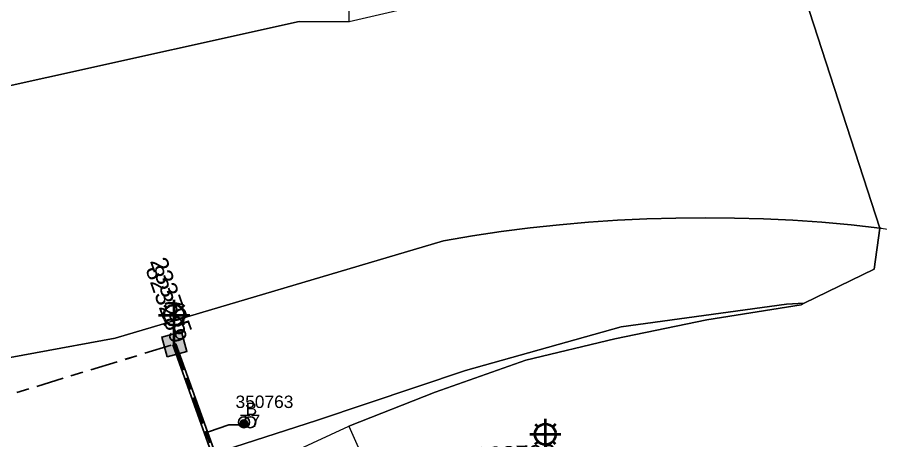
# Model space of a CAD drawing. Header units: metres. Extents: x 259786 to 261372, y 6264838 to 6265913.
# Drawn here: x 260617.9 to 260743.1, y 6265550.4 to 6265611.9 of the extents above; entities that cross this region are included whole.
import ezdxf
from ezdxf.enums import TextEntityAlignment as Align

# ---------------------------------------------------------------- set-up
doc = ezdxf.new("R2010")
doc.units = ezdxf.units.M
doc.linetypes.add('Cable Exist UG', pattern=[8.2, 4, -1.2, 1.8, -1.2])
doc.layers.get('0').update_dxf_attribs({"color": 6})
doc.layers.add('Cadastre Land Parcels_SP_EXT', color=9, linetype='Continuous', lineweight=5)
doc.layers.add('Cadastre Roads_SP_EXT', color=9, linetype='Continuous', lineweight=5)
for name, color, linetype in [('Duct_SP_EXT', 7, 'Continuous'), ('Equip_SP_SL_EXT', 7, 'Continuous'), ('Mains_SL_EXT', 7, 'Continuous'), ('SupportsUG_SP_LV_SL_EXT', 7, 'Continuous'), ('Trench_SP_EXT', 7, 'Continuous')]:
    doc.layers.add(name, color=color, linetype=linetype)
doc.styles.add('COLUMN_LABEL', font='arial.ttf')
doc.styles.add('iecARIAL', font='arial.ttf', dxfattribs={"height": 2})
doc.styles.add('POLE_LABEL', font='arial.ttf')
doc.styles.get("Standard").update_dxf_attribs({"font": 'arial.ttf'})

# ---------------------------------------------------------------- blocks, each defined once
blk = doc.blocks.new('COLUMN_EXT')
blk.add_hatch(color=256).paths.add_polyline_path([(-1.49, 1.48), (-1.49, -1.49), (1.48, -1.49), (1.48, 1.48)])
blk.add_lwpolyline([(-1.49, -1.49), (1.48, -1.49), (1.48, 1.48), (-1.49, 1.48)], close=True)
for tag, height, style, flags, p in [('ASSET_NUM', 2.5, 'COLUMN_LABEL', 8, (2, 2)), ('STRUCTURE_PLANT_NUMBER', 0.2, 'POLE_LABEL', 9, (1.81, 0.03)), ('STREET_CODE', 0.2, 'COLUMN_LABEL', 9, (1.81, -0.2))]:
    blk.add_attdef(tag, text='', height=height, dxfattribs=dict(style=style, flags=flags)).set_placement(p, align=Align.MIDDLE_LEFT)
at = {"flags": 9}
for tag, p in [('COLUMN_TYPE', (1.81, -0.4)), ('OWNED_BY', (1.81, -0.6)), ('STATE', (1.81, -0.8)), ('USAGE', (1.81, -1)), ('LEGEND', (1.81, -1.2)), ('STREETNAME', (1.81, -1.6)), ('SUBURB', (1.81, -1.8)), ('LOCATION', (1.81, -1.4)), ('NOTES', (1.81, -2))]:
    blk.add_attdef(tag, text='', height=0.2, dxfattribs=at).set_placement(p, align=Align.MIDDLE_LEFT)
at = {"flags": 1}
blk.add_attdef('Z', (1.81, -2.35), '', height=0.2, dxfattribs=at)
blk = doc.blocks.new('DUCT_EXT')
blk.add_circle((0, 0.8), 0.8)
at = {"flags": 1}
blk.add_attdef('Z', (0, 0), '', height=0.2, dxfattribs=at)
at = {"flags": 9}
for tag, p in [('DUCT_CODE', (0, 0)), ('XSECT_TYPE', (0, -0.2)), ('STATE', (0, -0.6)), ('FB_REFERENCE', (0, -0.4)), ('NOTES', (0, -0.8))]:
    blk.add_attdef(tag, text='', height=0.2, dxfattribs=at).set_placement(p, align=Align.MIDDLE_LEFT)
blk = doc.blocks.new('SL_LANTERN_EXT')
at = {"lineweight": 40}
for p, q in [((0, 1.97), (0, 6.47)), ((-1.46, 5.68), (-1.06, 5.28)), ((1.46, 5.68), (1.06, 5.28)), ((-2.25, 4.22), (2.25, 4.22)), ((-1.46, 2.76), (-1.06, 3.16)), ((0, 0), (0, 2.72)), ((1.46, 2.76), (1.06, 3.16))]:
    blk.add_line(p, q, dxfattribs=at)
blk.add_circle((0, 4.22), 1.5, dxfattribs=at)
at = {"style": 'iecARIAL', "flags": 8}
blk.add_attdef('ASSET_NUM', (1.5, 1.5), '', height=2.5, dxfattribs=at)
for tag, p, height, flags in [('CONSTRUCTED_VOLTAGE', (0.98, -0.65), 0.2, 9), ('CONTROL_TYPE', (0.98, -0.85), 0.2, 9), ('LANTERN_PURPOSE', (0.98, -1.05), 0.2, 9), ('LANTERN_TYPE', (0.98, -1.25), 0.2, 9), ('NO_PHASES', (0.98, -1.45), 0.2, 9), ('LNUMBER', (2.18, -3.25), 2.5, 8), ('OPERATING_VOLTAGE', (0.98, -1.65), 0.2, 9), ('ORIENTATION', (0.98, -1.85), 0.2, 9), ('OWNED_BY', (0.98, -2.05), 0.2, 9), ('STATE', (0.98, -2.25), 0.2, 9), ('USAGE', (0.98, -2.45), 0.2, 9), ('CEXIST', (0.98, -2.65), 0.2, 9), ('CNEW', (0.98, -2.85), 0.2, 9), ('CNUMBER', (0.98, -3.05), 0.2, 9), ('CREMOVE', (0.98, -3.25), 0.2, 9), ('CREPLACE', (0.98, -3.45), 0.2, 9), ('LKINGHEIGHT', (0.98, -3.65), 0.2, 9), ('LBRACKET', (0.98, -3.85), 0.2, 9), ('LBRACKETVOCAB', (0.98, -4.05), 0.2, 9), ('LCATEGORY', (0.98, -4.25), 0.2, 9), ('LCHARGE1', (0.98, -4.45), 0.2, 9), ('LCHARGE1PERCENT', (0.98, -4.65), 0.2, 9), ('LCHARGE2', (0.98, -4.85), 0.2, 9), ('LCHARGE2PERCENT', (0.98, -5.05), 0.2, 9), ('LCHARGE3', (0.98, -5.25), 0.2, 9), ('LCHARGE3PERCENT', (0.98, -5.45), 0.2, 9), ('LEXIST', (0.98, -5.65), 0.2, 9), ('LLAMP', (0.98, -5.85), 0.2, 9), ('LLAMPVOCAB', (0.98, -6.05), 0.2, 9), ('LMAST', (0.98, -6.25), 0.2, 9), ('LMASTVOCAB', (0.98, -6.45), 0.2, 9), ('LNEW', (0.98, -6.65), 0.2, 9), ('LANTNUMBER', (0.98, -6.85), 0.2, 9), ('LOUTREACH', (0.98, -7.25), 0.2, 9), ('LOUTREACHVOCAB', (0.98, -7.45), 0.2, 9), ('LRATECODE', (0.98, -7.65), 0.2, 9), ('LREMOVE', (0.98, -7.85), 0.2, 9), ('LREPLACE', (0.98, -8.05), 0.2, 9), ('LTYPE', (0.98, -8.25), 0.2, 9), ('LTYPEVOCAB', (0.98, -8.45), 0.2, 9), ('LEGEND', (0.98, -8.65), 0.2, 9), ('LOCATION', (0.98, -8.85), 0.2, 9), ('STREETNAME', (0.98, -9.25), 0.2, 9), ('SUBURB', (0.98, -9.45), 0.2, 1), ('NOTES', (0.98, -9.05), 0.2, 9)]:
    blk.add_attdef(tag, p, '', height=height, dxfattribs=dict(flags=flags))
blk = doc.blocks.new('CABLE_LARGE_EXT')
h = blk.add_hatch(color=256)
edge = h.paths.add_edge_path()
edge.add_arc((0, 0.55), 0.55, 0, 360)
blk.add_circle((0, 0.55), 0.55)
at = {"flags": 1}
blk.add_attdef('Z', (0, 0), '', height=0.2, dxfattribs=at)
at = {"flags": 9}
for tag, p in [('COND_CODE', (0, 0)), ('STATE', (0, -0.4)), ('XSECT_SIZE', (0, -0.6)), ('FB_REFERENCE', (0, -0.2)), ('NOTES', (0, -0.8))]:
    blk.add_attdef(tag, text='', height=0.2, dxfattribs=at).set_placement(p, align=Align.MIDDLE_LEFT)

msp = doc.modelspace()

# ---------------------------------------------------------------- linework, layer by layer
at = {"layer": 'Cadastre Land Parcels_SP_EXT', "linetype": 'Continuous'}
for points in [[(260728.58, 6265625.76), (260666.01, 6265611.21), (260658.79, 6265611.3), (260585.55, 6265595.04), (260501.64, 6265548.29), (260464.56, 6265520.56), (260441.42, 6265503.27), (260388.53, 6265463.84), (260364.38, 6265445.83), (260354.77, 6265442.21), (260342.12, 6265438.34), (260329.23, 6265435.28), (260329.14, 6265435.26), (260202.62, 6265419.86), (259994.13, 6265394.46)], [(260585.81, 6265556.8), (260632.08, 6265565.31), (260679.73, 6265579.46), (260683.91, 6265580.16), (260688.1, 6265580.78), (260692.3, 6265581.32), (260696.52, 6265581.77), (260700.74, 6265582.15), (260704.96, 6265582.43), (260709.2, 6265582.64), (260713.43, 6265582.76), (260717.67, 6265582.81), (260721.91, 6265582.76), (260726.14, 6265582.64), (260730.37, 6265582.43), (260734.6, 6265582.14), (260738.82, 6265581.76), (260742.99, 6265581.29), (260728.58, 6265625.76)], [(260884.17, 6265576.41), (260822.33, 6265609.19), (260780.63, 6265620.73), (260728.58, 6265625.76), (260742.99, 6265581.29), (260743.18, 6265581.31), (260793.69, 6265573.39), (260865.13, 6265554.18)], [(260598.29, 6265533.08), (260661.43, 6265553.42), (260682.9, 6265560.64), (260705.49, 6265566.99), (260729.44, 6265570.25), (260732.04, 6265570.4), (260742.16, 6265575.33), (260742.99, 6265581.29), (260738.82, 6265581.76), (260734.6, 6265582.14), (260730.37, 6265582.43), (260726.14, 6265582.64), (260721.91, 6265582.76), (260717.67, 6265582.81), (260713.43, 6265582.76), (260709.2, 6265582.64), (260704.96, 6265582.43), (260700.74, 6265582.15), (260696.52, 6265581.77), (260692.3, 6265581.32), (260688.1, 6265580.78), (260683.91, 6265580.16), (260679.73, 6265579.46), (260632.08, 6265565.31), (260585.81, 6265556.8)]]:
    msp.add_lwpolyline(points, dxfattribs=at)
msp.add_lwpolyline([(260595.06, 6265519.71), (260634.65, 6265538.03), (260666, 6265552.54), (260678.52, 6265557.49), (260691.65, 6265562.15), (260704.58, 6265565.21), (260717.91, 6265567.99), (260731.59, 6265570.18), (260732.04, 6265570.4), (260729.44, 6265570.25), (260705.49, 6265566.99), (260682.9, 6265560.64), (260661.43, 6265553.42), (260598.29, 6265533.08), (260572.77, 6265523.08), (260547.67, 6265511.98), (260523.09, 6265500.2), (260516.41, 6265496.57), (260595.06, 6265519.71)], close=True, dxfattribs=at)
at = {"layer": 'Cadastre Roads_SP_EXT', "linetype": 'Continuous'}
for points in [[(260588.93, 6265619.38), (260573.21, 6265610.57), (260562.3, 6265604.47), (260551.39, 6265598.38), (260540.48, 6265592.28), (260529.57, 6265586.18), (260519.72, 6265580.68), (260509.61, 6265575.02), (260499.77, 6265569.52), (260489.66, 6265563.87), (260473.94, 6265552.17), (260460.69, 6265542.31), (260462.54, 6265531.93), (260464.56, 6265520.56), (260501.64, 6265548.29), (260585.55, 6265595.04), (260658.79, 6265611.3), (260666.01, 6265611.21), (260666.22, 6265626.69)], [(260743.18, 6265581.31), (260742.99, 6265581.29), (260742.16, 6265575.33), (260732.04, 6265570.4), (260731.59, 6265570.18), (260717.91, 6265567.99), (260704.58, 6265565.21), (260691.65, 6265562.15), (260678.52, 6265557.49), (260666, 6265552.54), (260673.85, 6265534.83), (260682.85, 6265514.53), (260691.15, 6265517.03), (260716.24, 6265528.63), (260735.43, 6265537.52), (260742.54, 6265540.82), (260745.28, 6265542.09)]]:
    msp.add_lwpolyline(points, dxfattribs=at)
at = {"layer": 'Duct_SP_EXT'}
for p, q in [((260640.44, 6265564.36), (260640.67, 6265564.44)), ((260640.44, 6265564.36), (260649.29, 6265539.72)), ((260640.89, 6265564.52), (260640.67, 6265564.44)), ((260640.89, 6265564.52), (260649.75, 6265539.88))]:
    msp.add_line(p, q, dxfattribs=at)
msp.add_lwpolyline([(260650.25, 6265552.74), (260648.58, 6265552.74), (260645.63, 6265551.73)], dxfattribs=at)
at = {"layer": 'Mains_SL_EXT', "linetype": 'Cable Exist UG'}
for points in [[(260583.28, 6265547.12), (260584.8, 6265547.55), (260597.19, 6265551.12), (260640.67, 6265564.44)], [(260640.67, 6265564.44), (260649.52, 6265539.81)]]:
    msp.add_lwpolyline(points, dxfattribs=at)
at = {"layer": 'Trench_SP_EXT', "linetype": 'Cable Exist UG'}
msp.add_lwpolyline([(260583.28, 6265547.12), (260597.19, 6265551.12), (260640.65, 6265564.44)], dxfattribs=at)

# ---------------------------------------------------------------- block references
at = {"layer": 'Duct_SP_EXT'}
for name, p in [('DUCT_EXT', (260650.77, 6265552.33)), ('CABLE_LARGE_EXT', (260650.76, 6265552.38)), ('DUCT_EXT', (260651.68, 6265552.33))]:
    msp.add_blockref(name, p, dxfattribs=at)
at = {"layer": 'Equip_SP_SL_EXT'}
ref = msp.add_blockref('SL_LANTERN_EXT', (260640.65, 6265564.44), dxfattribs=at)
ref.add_attrib('ASSET_NUM', '233795', dxfattribs={"layer": '0', "height": 2.5, "rotation": 289.3275, "style": 'iecARIAL'}).set_placement((260642.15, 6265565.94), align=Align.MIDDLE_RIGHT)
ref = msp.add_blockref('SL_LANTERN_EXT', (260694.49, 6265547.16), dxfattribs=at)
ref.add_attrib('ASSET_NUM', '233792', dxfattribs={"layer": '0', "height": 2.5, "rotation": 2.1047, "style": 'iecARIAL'}).set_placement((260695.99, 6265548.66), align=Align.MIDDLE_RIGHT)
at = {"layer": 'SupportsUG_SP_LV_SL_EXT'}
ref = msp.add_blockref('COLUMN_EXT', (260640.67, 6265564.44), dxfattribs=dict(at, rotation=15.25511852609309))
ref.add_attrib('ASSET_NUM', '823289', dxfattribs={"layer": '0', "height": 2.5, "rotation": 289.3275, "style": 'COLUMN_LABEL'}).set_placement((260642.67, 6265565.19), align=Align.TOP_RIGHT)

# ---------------------------------------------------------------- texts
at = {"layer": 'Duct_SP_EXT'}
for s, p in [('350763', (260649.55, 6265555.19)), ('B', (260651.01, 6265554.17)), ('T7', (260650.2, 6265552.43))]:
    msp.add_text(s, height=1.8, dxfattribs=at).set_placement(p)

doc.saveas('drawing.dxf')
